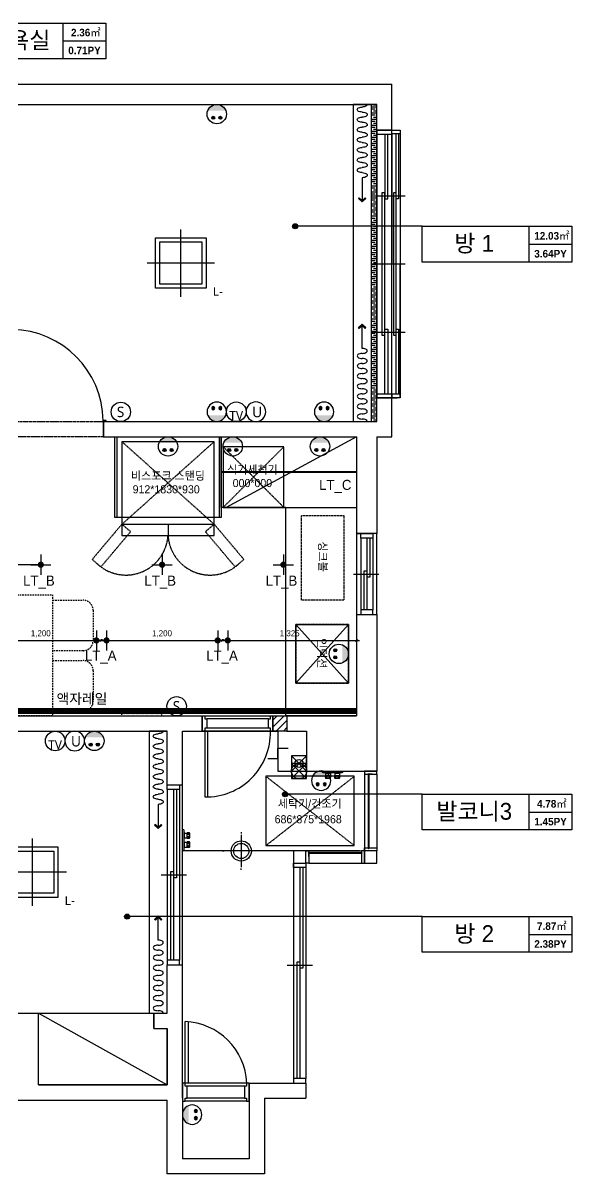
# Model space of a CAD drawing. Header units: millimetres. Extents: x -551172 to 232469, y -3435 to 261611.
# Drawn here: x 227038 to 232469, y 81236 to 92633 of the extents above; entities that cross this region are included whole.
import ezdxf
from ezdxf.enums import TextEntityAlignment as Align

# ---------------------------------------------------------------- set-up
doc = ezdxf.new("R2010")
doc.units = ezdxf.units.MM
doc.header["$LTSCALE"] = 10
doc.header["$PDMODE"] = 3
for name, pattern in [('DASHED', [0.75, 0.5, -0.25]), ('DASHEDX2', [1.5, 1, -0.5]), ('DH-HID2', [1.2, 0.8, -0.4]), ('HID', [2.5, 1.5, -1])]:
    doc.linetypes.add(name, pattern=pattern)
doc.layers.get('DEFPOINTS').update_dxf_attribs({"color": 248})
for name, color, linetype in [('0-ELC TEXT', 7, 'Continuous'), ('01. F-소품', 3, 'Continuous'), ('02-WAL', 2, 'Continuous'), ('03-TEXT', 3, 'Continuous'), ('03-WAL NEW', 3, 'Continuous'), ('04-WIN', 4, 'Continuous'), ('06-FUR', 6, 'Continuous'), ('06-LIGHT', 4, 'Continuous'), ('07-DIM WAL', 5, 'Continuous'), ('2-con', 2, 'Continuous'), ('3.기호.계단선', 30, 'Continuous'), ('4-win', 4, 'Continuous'), ('_LIBR', 4, 'Continuous'), ('CO-DOOR', 8, 'Continuous'), ('fin', 5, 'Continuous'), ('FUR', 8, 'DASHED'), ('HAT', 5, 'Continuous'), ('RC-LIGHT', 7, 'Continuous'), ('U-LANP', 6, 'Continuous'), ('설비', 140, 'Continuous')]:
    doc.layers.add(name, color=color, linetype=linetype)
doc.styles.add('DH-TEXT', font='')
doc.styles.add('HY 울릉도 L', font='')
doc.styles.get("Standard").update_dxf_attribs({"font": 'romans.shx'})
doc.styles.add('넥슨고딕', font='NEXONLv1GothicBold.ttf')
doc.styles.add('코레일둥고', font='Korail_Round_Gothic_Medium.ttf')
doc.styles.get('DH-TEXT').set_extended_font_data('HY울릉도L')
doc.styles.get('HY 울릉도 L').set_extended_font_data('HY울릉도L')
doc.linetypes.add('ZIGZAG', pattern='A,0.0001,-0.2,[131,ltypeshp.shx,S=0.2,R=0,X=-0.2,Y=0],-0.4,[131,ltypeshp.shx,S=0.2,R=180,X=0.2,Y=0],-0.2', length=0.8001)
doc.dimstyles.new('30', dxfattribs={"dimscale": 30, "dimtxt": 2, "dimasz": 1, "dimexe": 1, "dimexo": 1, "dimgap": 1, "dimtad": 1, "dimdec": 0, "dimrnd": 0.05, "dimdsep": 46, "dimlunit": 6, "dimtxsty": 'HY 울릉도 L', "dimblk": 'ARCHTICK', "dimcen": 2.5, "dimdle": 1, "dimclrd": 133, "dimclre": 133, "dimclrt": 30, "dimadec": 0, "dimazin": 0, "dimtfac": 1, "dimtdec": 0, "dimtix": 1, "dimtmove": 2, "dimatfit": 3, "dimldrblk": 'ARCHTICK', "dimfxl": 1, "dimlwd": -1, "dimlwe": -1, "dimarcsym": 0})

# ---------------------------------------------------------------- blocks, each defined once
blk = doc.blocks.new('ffwfr')
at = {"color": 8}
for p, q in [((107243, 60433), (107393, 60583)), ((107243, 60583), (107393, 60433))]:
    blk.add_line(p, q, dxfattribs=at)
blk.add_lwpolyline([(107243, 60433), (107393, 60433), (107393, 60583), (107243, 60583)], close=True, dxfattribs=at)
blk.add_circle((107318, 60507), 75, dxfattribs=at)
at = {"layer": '02-WAL', "color": 8}
for p, q in [((108088, 64203), (108288, 64203)), ((107965, 60507), (108088, 60507)), ((107965, 60507), (108088, 60507))]:
    blk.add_line(p, q, dxfattribs=at)
at = {"layer": '03-WAL NEW', "color": 8, "linetype": 'Continuous'}
for p, q in [((107060, 61011), (107101, 61053)), ((107060, 60941), (107172, 61053)), ((107093, 60903), (107198, 61008)), ((107163, 60903), (107198, 60937))]:
    blk.add_line(p, q, dxfattribs=at)
at = {"layer": '03-WAL NEW', "color": 8}
for p, q in [((107060, 61053), (107198, 61053)), ((107060, 60903), (107060, 61053)), ((107198, 61053), (107198, 60903)), ((106165, 59716), (106165, 60903)), ((106165, 60903), (107110, 60903)), ((107198, 60903), (107060, 60903)), ((107110, 60903), (107110, 60507)), ((107010, 60633), (107110, 60633)), ((107110, 60633), (107110, 60733)), ((107110, 60733), (107210, 60733)), ((107393, 60658), (107243, 60507)), ((107243, 60658), (107393, 60507)), ((107393, 60658), (107243, 60658)), ((107243, 60658), (107243, 60507)), ((107393, 60507), (107393, 60658)), ((107110, 60507), (107965, 60507)), ((107243, 60507), (107393, 60507)), ((107965, 60507), (107965, 59716)), ((107915, 59716), (106165, 59716))]:
    blk.add_line(p, q, dxfattribs=at)
blk.add_circle((107318, 60583), 40, dxfattribs=at)
at = {"layer": '04-WIN', "color": 8}
for p, q in [((108088, 66813), (108088, 65528)), ((108238, 66813), (108238, 65528)), ((108318, 66818), (108318, 65528)), ((108038, 66203), (108368, 66203)), ((108038, 65528), (108368, 65528)), ((108088, 64243), (108088, 65528)), ((108238, 64243), (108238, 65528)), ((108318, 64238), (108318, 65528)), ((108038, 64853), (108368, 64853)), ((107928, 62813), (107928, 62103)), ((107988, 62813), (107988, 62103)), ((108048, 62813), (108048, 62103)), ((107858, 62458), (108108, 62458)), ((107965, 60507), (108088, 60507)), ((107965, 60507), (107965, 59716)), ((107965, 60507), (108088, 60507)), ((107965, 60507), (107965, 60478)), ((108088, 60507), (107965, 60507)), ((107965, 60478), (108002, 60478)), ((107965, 60478), (107965, 59746)), ((108001, 60478), (108003, 60475)), ((108002, 60478), (108004, 60483)), ((108003, 60475), (108004, 60474)), ((108004, 60483), (108010, 60483)), ((108004, 60474), (108005, 60474)), ((108005, 60481), (108009, 60481)), ((108005, 59742), (108005, 60481)), ((108009, 60481), (108009, 59742)), ((108011, 60474), (108009, 60474)), ((108010, 60483), (108012, 60478)), ((108012, 60475), (108011, 60474)), ((108012, 60478), (108088, 60478)), ((108013, 60478), (108012, 60475)), ((108043, 60478), (108012, 60478)), ((108088, 60478), (108088, 60507)), ((108088, 60478), (108088, 59746)), ((106015, 60325), (106015, 58635)), ((106075, 60325), (106075, 58635)), ((106135, 60325), (106135, 58635)), ((106165, 58590), (106165, 60370)), ((107965, 59746), (108002, 59746)), ((107965, 59716), (107965, 59746)), ((107965, 59746), (108002, 59746)), ((108001, 59746), (108003, 59748)), ((108002, 59746), (108004, 59740)), ((108003, 59748), (108004, 59749)), ((108004, 59749), (108005, 59749)), ((108004, 59740), (108010, 59740)), ((108005, 59742), (108009, 59742)), ((108009, 59742), (108005, 59742)), ((108011, 59749), (108009, 59749)), ((108010, 59740), (108012, 59746)), ((108012, 59748), (108011, 59749)), ((108013, 59746), (108012, 59748)), ((108012, 59746), (108088, 59746)), ((108088, 59746), (108088, 59716)), ((107265, 59716), (107265, 57418)), ((107385, 59716), (107415, 59716)), ((107385, 59596), (107385, 59716)), ((107415, 59701), (107409, 59699)), ((107409, 59699), (107409, 59693)), ((107409, 59693), (107415, 59691)), ((107412, 59698), (107412, 59694)), ((107938, 59698), (107412, 59698)), ((107412, 59694), (107938, 59694)), ((107415, 59716), (107415, 59701)), ((107415, 59716), (107935, 59716)), ((107415, 59702), (107418, 59701)), ((107415, 59690), (107418, 59692)), ((107415, 59691), (107415, 59596)), ((107415, 59660), (107415, 59691)), ((107418, 59701), (107418, 59700)), ((107418, 59700), (107419, 59698)), ((107418, 59693), (107419, 59694)), ((107418, 59692), (107418, 59693)), ((107932, 59700), (107931, 59698)), ((107932, 59693), (107931, 59694)), ((107935, 59702), (107932, 59701)), ((107932, 59701), (107932, 59700)), ((107932, 59692), (107932, 59693)), ((107935, 59690), (107932, 59692)), ((107935, 59716), (107935, 59701)), ((107965, 59716), (107935, 59716)), ((107935, 59716), (107935, 59701)), ((107935, 59701), (107941, 59699)), ((107941, 59693), (107935, 59691)), ((107935, 59691), (107935, 59596)), ((107938, 59698), (107938, 59694)), ((107938, 59694), (107938, 59698)), ((107941, 59699), (107941, 59693)), ((108088, 59716), (107965, 59716)), ((107965, 59596), (107965, 59716)), ((107265, 59551), (107265, 57463)), ((107325, 59551), (107325, 57463)), ((107415, 59596), (107385, 59596)), ((107385, 59551), (107385, 57463)), ((107415, 59596), (107935, 59596)), ((107935, 59596), (107965, 59596)), ((105955, 59480), (106205, 59480)), ((107200, 58584), (107450, 58584))]:
    blk.add_line(p, q, dxfattribs=at)
for points in [[(108148, 66853), (108088, 66853), (108088, 66813), (108238, 66813), (108238, 66853)], [(108168, 66813), (108168, 66173), (108198, 66173), (108198, 66813)], [(108318, 66853), (108318, 66818), (108238, 66818)], [(108303, 66818), (108303, 66173), (108278, 66173), (108278, 66818)], [(108168, 64243), (108168, 64883), (108198, 64883), (108198, 64243)], [(108278, 64238), (108278, 64883), (108303, 64883), (108303, 64238)], [(108148, 64203), (108088, 64203), (108088, 64243), (108238, 64243), (108238, 64203)], [(108318, 64203), (108318, 64238), (108238, 64238)], [(108018, 62813), (108018, 62428), (107988, 62428)], [(107988, 62488), (107958, 62488), (107958, 62103)], [(106105, 60325), (106105, 59450), (106075, 59450)], [(106075, 59510), (106045, 59510), (106045, 58635)], [(107355, 59551), (107355, 58554), (107325, 58554)], [(107325, 58614), (107295, 58614), (107295, 57463)]]:
    blk.add_lwpolyline(points, dxfattribs=at)
for points in [[(108318, 66853), (108318, 64203), (108088, 64203), (108088, 66853)], [(108168, 66233), (108138, 66233), (108138, 65528), (108138, 64823), (108168, 64823), (108168, 65528)], [(108253, 65528), (108253, 64823), (108278, 64823), (108278, 65528), (108278, 66233), (108253, 66233)], [(107928, 62858), (108048, 62858), (108048, 62813), (107928, 62813)], [(108048, 62103), (107928, 62103), (107928, 62058), (108048, 62058)], [(106015, 60370), (106135, 60370), (106135, 60325), (106015, 60325)], [(107265, 59716), (107265, 59596), (107385, 59596), (107385, 59716)], [(107965, 59716), (107965, 59596), (108088, 59596), (108088, 59716)], [(107265, 59596), (107385, 59596), (107385, 59551), (107265, 59551)], [(106135, 58635), (106015, 58635), (106015, 58590), (106135, 58590)], [(107385, 57463), (107265, 57463), (107265, 57418), (107385, 57418)]]:
    blk.add_lwpolyline(points, close=True, dxfattribs=at)
at = {"layer": '06-FUR', "color": 8}
for p, q in [((105496, 63018), (105496, 63818)), ((105496, 63818), (106548, 63818)), ((105516, 63818), (105516, 63018)), ((106528, 63818), (106528, 63018)), ((106548, 63118), (106548, 63818)), ((106548, 63818), (107888, 63818)), ((106548, 63818), (106548, 63018)), ((107888, 63818), (106598, 63118)), ((107888, 63818), (107888, 61053)), ((107188, 63118), (106548, 63118)), ((106598, 63118), (107888, 63118)), ((107188, 61053), (107188, 63118)), ((106548, 63018), (105496, 63018)), ((107888, 61053), (107188, 61053)), ((104739, 58109), (105882, 58109)), ((104739, 57399), (104739, 58109)), ((104739, 58109), (106015, 57399)), ((105882, 58109), (105882, 57959)), ((105882, 57959), (106015, 57959)), ((106015, 57959), (106015, 57399)), ((106015, 57399), (104739, 57399))]:
    blk.add_line(p, q, dxfattribs=at)
at = {"layer": '06-FUR', "color": 8, "linetype": 'DASHEDX2'}
for p, q in [((107343, 62198), (107343, 63038)), ((107343, 63038), (107763, 63038)), ((107763, 63038), (107763, 62198)), ((107763, 62198), (107343, 62198)), ((107288, 61958), (107288, 61378)), ((107808, 61958), (107288, 61958)), ((107808, 61378), (107808, 61958)), ((107288, 61378), (107808, 61378))]:
    blk.add_line(p, q, dxfattribs=at)
at = {"layer": '2-con', "color": 8}
for p, q in [((96908, 67308), (108238, 67308)), ((108238, 66853), (108238, 67308)), ((104388, 67108), (108088, 67108)), ((108088, 66853), (108088, 67108)), ((108088, 66853), (108238, 66853)), ((108088, 63968), (108088, 64203)), ((108088, 64203), (108238, 64203)), ((108238, 63818), (108238, 64203)), ((105388, 63818), (105388, 63968)), ((105388, 63968), (108088, 63968)), ((105388, 63818), (107888, 63818)), ((107888, 63818), (107888, 62858)), ((108088, 63818), (108088, 62858)), ((108088, 63818), (108238, 63818)), ((107888, 62858), (108048, 62858)), ((107888, 62058), (108048, 62058)), ((107888, 62058), (107888, 61053)), ((108088, 62058), (108088, 60507)), ((103380, 61053), (106360, 61053)), ((106360, 61053), (106360, 60903)), ((107198, 61053), (107888, 61053)), ((107198, 61053), (107198, 60903)), ((103530, 60903), (106015, 60903)), ((106015, 60370), (106015, 60903)), ((106165, 60903), (106360, 60903)), ((106165, 60903), (106360, 60903)), ((106165, 60370), (106165, 60903)), ((107198, 60903), (107393, 60903)), ((107393, 60903), (107393, 60507)), ((107393, 60507), (108088, 60507)), ((106015, 60370), (106165, 60370)), ((106015, 58590), (106165, 58590)), ((106015, 58109), (106015, 58590)), ((106165, 57268), (106165, 58590)), ((103530, 58109), (104739, 58109)), ((104739, 57399), (104739, 58109)), ((105882, 58109), (106015, 58109)), ((105882, 57959), (105882, 58109)), ((105882, 57959), (106015, 57959)), ((106015, 57399), (106015, 57959)), ((104739, 57399), (106015, 57399)), ((106825, 57418), (107385, 57418)), ((106825, 57418), (106825, 56668)), ((107385, 57418), (107385, 57268)), ((104539, 57249), (106015, 57249)), ((106015, 56518), (106015, 57249)), ((106165, 57268), (106165, 56668)), ((106975, 57268), (107385, 57268)), ((106975, 57268), (106975, 56518)), ((106825, 56668), (106165, 56668)), ((106975, 56518), (106015, 56518))]:
    blk.add_line(p, q, dxfattribs=at)
at = {"layer": '3.기호.계단선', "color": 8, "linetype": 'HID'}
for p, q in [((105561, 61103), (105561, 61053)), ((105961, 61103), (105561, 61103)), ((105961, 61053), (105961, 61103)), ((105561, 61053), (105961, 61053))]:
    blk.add_line(p, q, dxfattribs=at)
at = {"layer": '3.기호.계단선', "color": 8, "linetype": 'Continuous'}
for p, q in [((105570, 61100), (105570, 61100)), ((105570, 61088), (105570, 61088)), ((105582, 61094), (105582, 61094)), ((105595, 61100), (105595, 61100)), ((105595, 61088), (105595, 61088)), ((105607, 61094), (105607, 61094)), ((105620, 61100), (105620, 61100)), ((105620, 61088), (105620, 61088)), ((105632, 61094), (105632, 61094)), ((105645, 61100), (105645, 61100)), ((105645, 61088), (105645, 61088)), ((105657, 61094), (105657, 61094)), ((105670, 61100), (105670, 61100)), ((105670, 61088), (105670, 61088)), ((105682, 61094), (105682, 61094)), ((105695, 61100), (105695, 61100)), ((105695, 61088), (105695, 61088)), ((105707, 61094), (105707, 61094)), ((105720, 61100), (105720, 61100)), ((105720, 61088), (105720, 61088)), ((105732, 61094), (105732, 61094)), ((105745, 61100), (105745, 61100)), ((105745, 61088), (105745, 61088)), ((105757, 61094), (105757, 61094)), ((105770, 61100), (105770, 61100)), ((105770, 61088), (105770, 61088)), ((105782, 61094), (105782, 61094)), ((105795, 61100), (105795, 61100)), ((105795, 61088), (105795, 61088)), ((105807, 61094), (105807, 61094)), ((105820, 61100), (105820, 61100)), ((105820, 61088), (105820, 61088)), ((105832, 61094), (105832, 61094)), ((105845, 61100), (105845, 61100)), ((105845, 61088), (105845, 61088)), ((105857, 61094), (105857, 61094)), ((105870, 61100), (105870, 61100)), ((105870, 61088), (105870, 61088)), ((105882, 61094), (105882, 61094)), ((105895, 61100), (105895, 61100)), ((105895, 61088), (105895, 61088)), ((105907, 61094), (105907, 61094)), ((105920, 61100), (105920, 61100)), ((105920, 61088), (105920, 61088)), ((105932, 61094), (105932, 61094)), ((105945, 61100), (105945, 61100)), ((105945, 61088), (105945, 61088)), ((105957, 61094), (105957, 61094)), ((105570, 61075), (105570, 61075)), ((105570, 61063), (105570, 61063)), ((105582, 61082), (105582, 61082)), ((105582, 61069), (105582, 61069)), ((105582, 61057), (105582, 61057)), ((105595, 61075), (105595, 61075)), ((105595, 61063), (105595, 61063)), ((105607, 61082), (105607, 61082)), ((105607, 61069), (105607, 61069)), ((105607, 61057), (105607, 61057)), ((105620, 61075), (105620, 61075)), ((105620, 61063), (105620, 61063)), ((105632, 61082), (105632, 61082)), ((105632, 61069), (105632, 61069)), ((105632, 61057), (105632, 61057)), ((105645, 61075), (105645, 61075)), ((105645, 61063), (105645, 61063)), ((105657, 61082), (105657, 61082)), ((105657, 61069), (105657, 61069)), ((105657, 61057), (105657, 61057)), ((105670, 61075), (105670, 61075)), ((105670, 61063), (105670, 61063)), ((105682, 61082), (105682, 61082)), ((105682, 61069), (105682, 61069)), ((105682, 61057), (105682, 61057)), ((105695, 61075), (105695, 61075)), ((105695, 61063), (105695, 61063)), ((105707, 61082), (105707, 61082)), ((105707, 61069), (105707, 61069)), ((105707, 61057), (105707, 61057)), ((105720, 61075), (105720, 61075)), ((105720, 61063), (105720, 61063)), ((105732, 61082), (105732, 61082)), ((105732, 61069), (105732, 61069)), ((105732, 61057), (105732, 61057)), ((105745, 61075), (105745, 61075)), ((105745, 61063), (105745, 61063)), ((105757, 61082), (105757, 61082)), ((105757, 61069), (105757, 61069)), ((105757, 61057), (105757, 61057)), ((105770, 61075), (105770, 61075)), ((105770, 61063), (105770, 61063)), ((105782, 61082), (105782, 61082)), ((105782, 61069), (105782, 61069)), ((105782, 61057), (105782, 61057)), ((105795, 61075), (105795, 61075)), ((105795, 61063), (105795, 61063)), ((105807, 61082), (105807, 61082)), ((105807, 61069), (105807, 61069)), ((105807, 61057), (105807, 61057)), ((105820, 61075), (105820, 61075)), ((105820, 61063), (105820, 61063)), ((105832, 61082), (105832, 61082)), ((105832, 61069), (105832, 61069)), ((105832, 61057), (105832, 61057)), ((105845, 61075), (105845, 61075)), ((105845, 61063), (105845, 61063)), ((105857, 61082), (105857, 61082)), ((105857, 61069), (105857, 61069)), ((105857, 61057), (105857, 61057)), ((105870, 61075), (105870, 61075)), ((105870, 61063), (105870, 61063)), ((105882, 61082), (105882, 61082)), ((105882, 61069), (105882, 61069)), ((105882, 61057), (105882, 61057)), ((105895, 61075), (105895, 61075)), ((105895, 61063), (105895, 61063)), ((105907, 61082), (105907, 61082)), ((105907, 61069), (105907, 61069)), ((105907, 61057), (105907, 61057)), ((105920, 61075), (105920, 61075)), ((105920, 61063), (105920, 61063)), ((105932, 61082), (105932, 61082)), ((105932, 61069), (105932, 61069)), ((105932, 61057), (105932, 61057)), ((105945, 61075), (105945, 61075)), ((105945, 61063), (105945, 61063)), ((105957, 61082), (105957, 61082)), ((105957, 61069), (105957, 61069)), ((105957, 61057), (105957, 61057))]:
    blk.add_line(p, q, dxfattribs=at)
at = {"layer": '4-win', "color": 8}
for points in [[(108238, 66853), (108088, 66853), (108088, 64203), (108238, 64203)], [(107888, 62058), (108088, 62058), (108088, 62858), (107888, 62858)]]:
    blk.add_lwpolyline(points, close=True, dxfattribs=at)
at = {"layer": '_LIBR', "color": 8, "linetype": 'Continuous'}
for p, q in [((106360, 60903), (106360, 61053)), ((106360, 61053), (106385, 61053)), ((106385, 61053), (107035, 61053)), ((106385, 61053), (106385, 61023)), ((106385, 61023), (106405, 61023)), ((107015, 61023), (106405, 61023)), ((106405, 61023), (106405, 60933)), ((107015, 61023), (107035, 61023)), ((107015, 60933), (107015, 61023)), ((107035, 61023), (107035, 61053)), ((107035, 61053), (107060, 61053)), ((107060, 61053), (107060, 60903)), ((106385, 60903), (106360, 60903)), ((106385, 60933), (106385, 60903)), ((106405, 60933), (106385, 60933)), ((106415, 60903), (106385, 60903)), ((106385, 60903), (106385, 60251)), ((107015, 60933), (106405, 60933)), ((107035, 60903), (106415, 60903)), ((106415, 60251), (106415, 60903)), ((107035, 60933), (107015, 60933)), ((107035, 60903), (107035, 60933)), ((107060, 60903), (107035, 60903)), ((106780, 57387), (106210, 57387)), ((106800, 57418), (106220, 57418)), ((106800, 57238), (106190, 57238)), ((106780, 57267), (106210, 57267))]:
    blk.add_line(p, q, dxfattribs=at)
for points in [[(105379, 63968), (105409, 63968), (105409, 63977), (105379, 63977), (105379, 63968)], [(106220, 58027), (106220, 57418), (106190, 57418), (106190, 58028)], [(106800, 57238), (106825, 57238), (106825, 57418), (106800, 57418), (106800, 57387), (106780, 57387), (106780, 57267), (106800, 57267), (106800, 57238)]]:
    blk.add_lwpolyline(points, dxfattribs=at)
for points in [[(105388, 63968), (105379, 63968), (105379, 63818), (105388, 63818)], [(106210, 57267), (106210, 57387), (106190, 57387), (106190, 57418), (106165, 57418), (106165, 57238), (106190, 57238), (106190, 57267)]]:
    blk.add_lwpolyline(points, close=True, dxfattribs=at)
for centre, radius, start, end in [((104467, 63967), 912, 0.5758, 89.0422), ((106400, 60886), 635, 268.6469, 1.4764), ((106167, 57393), 634, 2.2016, 87.8831)]:
    blk.add_arc(centre, radius, start, end, dxfattribs=at)
at = {"layer": 'CO-DOOR', "color": 8, "linetype": 'DH-HID2'}
blk.add_lwpolyline([(105379, 63818), (104467, 63818), (104467, 63968), (105379, 63968)], close=True, dxfattribs=at)
at = {"layer": 'fin', "color": 8}
for p, q in [((107545, 60507), (107545, 60502)), ((107555, 60492), (107745, 60492)), ((107581, 60484), (107581, 60462)), ((107581, 60462), (107629, 60462)), ((107581, 60456), (107596, 60456)), ((107581, 60450), (107596, 60450)), ((107581, 60444), (107596, 60444)), ((107581, 60438), (107629, 60438)), ((107581, 60438), (107581, 60438)), ((107583, 60486), (107627, 60486)), ((107583, 60436), (107627, 60436)), ((107588, 60492), (107588, 60486)), ((107614, 60456), (107629, 60456)), ((107614, 60450), (107629, 60450)), ((107614, 60444), (107629, 60444)), ((107622, 60492), (107622, 60486)), ((107629, 60484), (107629, 60462)), ((107629, 60438), (107629, 60438)), ((107671, 60484), (107671, 60462)), ((107671, 60462), (107719, 60462)), ((107671, 60456), (107686, 60456)), ((107671, 60450), (107686, 60450)), ((107671, 60444), (107686, 60444)), ((107671, 60438), (107671, 60438)), ((107671, 60438), (107719, 60438)), ((107673, 60486), (107717, 60486)), ((107673, 60436), (107717, 60436)), ((107678, 60492), (107678, 60486)), ((107704, 60456), (107719, 60456)), ((107704, 60450), (107719, 60450)), ((107704, 60444), (107719, 60444)), ((107712, 60492), (107712, 60486)), ((107719, 60484), (107719, 60462)), ((107719, 60438), (107719, 60438)), ((107755, 60507), (107755, 60502)), ((106165, 59929), (106170, 59929)), ((106180, 59729), (106180, 59919)), ((106180, 59886), (106186, 59886)), ((106180, 59852), (106186, 59852)), ((106186, 59847), (106186, 59891)), ((106188, 59893), (106210, 59893)), ((106188, 59845), (106210, 59845)), ((106210, 59845), (106210, 59893)), ((106216, 59878), (106216, 59893)), ((106216, 59845), (106216, 59860)), ((106222, 59878), (106222, 59893)), ((106222, 59845), (106222, 59860)), ((106228, 59878), (106228, 59893)), ((106228, 59845), (106228, 59860)), ((106234, 59893), (106235, 59893)), ((106234, 59845), (106234, 59893)), ((106234, 59845), (106235, 59845)), ((106237, 59847), (106237, 59891)), ((106165, 59719), (106170, 59719)), ((106180, 59796), (106186, 59796)), ((106180, 59762), (106186, 59762)), ((106186, 59757), (106186, 59801)), ((106188, 59803), (106210, 59803)), ((106188, 59755), (106210, 59755)), ((106210, 59755), (106210, 59803)), ((106216, 59788), (106216, 59803)), ((106216, 59755), (106216, 59770)), ((106222, 59788), (106222, 59803)), ((106222, 59755), (106222, 59770)), ((106228, 59788), (106228, 59803)), ((106228, 59755), (106228, 59770)), ((106234, 59755), (106234, 59803)), ((106234, 59803), (106235, 59803)), ((106234, 59755), (106235, 59755)), ((106237, 59757), (106237, 59801))]:
    blk.add_line(p, q, dxfattribs=at)
for centre, radius, start, end in [((107555, 60502), 10, 180, 270), ((107581, 60459), 3, 90, 270), ((107581, 60453), 3, 90, 270), ((107581, 60447), 3, 90, 270), ((107581, 60441), 3, 90, 270), ((107583, 60484), 2, 90, 180), ((107583, 60438), 2, 180, 270), ((107596, 60459), 3, 90, 270), ((107596, 60453), 3, 90, 270), ((107596, 60447), 3, 90, 270), ((107596, 60441), 3, 90, 270), ((107614, 60459), 3, 270, 90), ((107614, 60453), 3, 270, 90), ((107614, 60447), 3, 270, 90), ((107614, 60441), 3, 270, 90), ((107627, 60484), 2, 0, 90), ((107627, 60438), 2, 270, 0), ((107629, 60459), 3, 270, 90), ((107629, 60453), 3, 270, 90), ((107629, 60447), 3, 270, 90), ((107629, 60441), 3, 270, 90), ((107671, 60459), 3, 90, 270), ((107671, 60453), 3, 90, 270), ((107671, 60447), 3, 90, 270), ((107671, 60441), 3, 90, 270), ((107673, 60484), 2, 90, 180), ((107673, 60438), 2, 180, 270), ((107686, 60459), 3, 90, 270), ((107686, 60453), 3, 90, 270), ((107686, 60447), 3, 90, 270), ((107686, 60441), 3, 90, 270), ((107704, 60459), 3, 270, 90), ((107704, 60453), 3, 270, 90), ((107704, 60447), 3, 270, 90), ((107704, 60441), 3, 270, 90), ((107717, 60484), 2, 0, 90), ((107717, 60438), 2, 270, 0), ((107719, 60459), 3, 270, 90), ((107719, 60453), 3, 270, 90), ((107719, 60447), 3, 270, 90), ((107719, 60441), 3, 270, 90), ((107745, 60502), 10, 270, 0), ((106170, 59919), 10, 0, 90), ((106188, 59891), 2, 90, 180), ((106188, 59847), 2, 180, 270), ((106213, 59893), 3, 0, 180), ((106213, 59878), 3, 0, 180), ((106213, 59860), 3, 180, 0), ((106213, 59845), 3, 180, 0), ((106219, 59893), 3, 0, 180), ((106219, 59878), 3, 0, 180), ((106219, 59860), 3, 180, 0), ((106219, 59845), 3, 180, 0), ((106225, 59893), 3, 0, 180), ((106225, 59878), 3, 0, 180), ((106225, 59860), 3, 180, 0), ((106225, 59845), 3, 180, 0), ((106231, 59893), 3, 0, 180), ((106231, 59878), 3, 0, 180), ((106231, 59860), 3, 180, 0), ((106231, 59845), 3, 180, 0), ((106235, 59891), 2, 0, 90), ((106235, 59847), 2, 270, 0), ((106170, 59729), 10, 270, 0), ((106188, 59801), 2, 90, 180), ((106188, 59757), 2, 180, 270), ((106213, 59803), 3, 0, 180), ((106213, 59788), 3, 0, 180), ((106213, 59770), 3, 180, 0), ((106213, 59755), 3, 180, 0), ((106219, 59803), 3, 0, 180), ((106219, 59788), 3, 0, 180), ((106219, 59770), 3, 180, 0), ((106219, 59755), 3, 180, 0), ((106225, 59803), 3, 0, 180), ((106225, 59788), 3, 0, 180), ((106225, 59770), 3, 180, 0), ((106225, 59755), 3, 180, 0), ((106231, 59803), 3, 0, 180), ((106231, 59788), 3, 0, 180), ((106231, 59770), 3, 180, 0), ((106231, 59755), 3, 180, 0), ((106235, 59801), 2, 0, 90), ((106235, 59757), 2, 270, 0)]:
    blk.add_arc(centre, radius, start, end, dxfattribs=at)
at = {"layer": 'FUR', "color": 8}
for p, q in [((105566, 62951), (106478, 63768)), ((105566, 63768), (106478, 62951)), ((106478, 63768), (105566, 63768)), ((105566, 63768), (105566, 62838)), ((106478, 62838), (106478, 63768)), ((106568, 63118), (107168, 63718)), ((106568, 63718), (107168, 63118)), ((107168, 63718), (106568, 63718)), ((106568, 63718), (106568, 63118)), ((107168, 63118), (107168, 63718)), ((106568, 63118), (107168, 63118)), ((107238, 63118), (107888, 63118)), ((105565, 62951), (105271, 62602)), ((105652, 62878), (105565, 62951)), ((105566, 62951), (106478, 62951)), ((106022, 62951), (106022, 62838)), ((106392, 62878), (106479, 62951)), ((106479, 62951), (106773, 62602)), ((105358, 62529), (105652, 62878)), ((105566, 62838), (106478, 62838)), ((106686, 62529), (106392, 62878)), ((105271, 62602), (105358, 62529)), ((106773, 62602), (106686, 62529)), ((107865, 59769), (106990, 60455)), ((106990, 59769), (107865, 60455)), ((107865, 60455), (106990, 60455)), ((106990, 60455), (106990, 59769)), ((107865, 59769), (107865, 60455)), ((106990, 59769), (107865, 59769))]:
    blk.add_line(p, q, dxfattribs=at)
at = {"layer": 'FUR', "color": 8, "linetype": 'HID'}
blk.add_lwpolyline([(104080, 62253), (104880, 62253), (104880, 61053), (104080, 61053)], close=True, dxfattribs=at)
for points in [[(104881, 62199), (105181, 62199, -0.414214), (105281, 62099), (105281, 61799, -0.414214), (105181, 61699), (104881, 61699)], [(104881, 61601), (105181, 61601, -0.414214), (105281, 61501), (105281, 61201, -0.414214), (105181, 61101), (104881, 61101)]]:
    blk.add_lwpolyline(points, format="xyb", dxfattribs=at)
at = {"layer": 'FUR', "color": 8}
for centre, start, end in [((105605, 62866), 225.9823, 356.0243), ((106439, 62866), 183.9757, 314.0177)]:
    blk.add_arc(centre, 418, start, end, dxfattribs=at)
at = {"layer": '06-FUR', "color": 8, "linetype": 'DASHEDX2', "style": '코레일둥고'}
for s, p in [('비스포크 스탠딩', (105655, 63391)), ('식기세척기', (106606, 63452)), ('000*000', (106662, 63319)), ('912*1830*930', (105672, 63257)), ('세탁기/건조기', (107108, 60144)), ('686*875*1968', (107077, 59990))]:
    blk.add_text(s, height=80, dxfattribs=at).set_placement(p)
for s, p in [('싱크볼', (107513, 62781)), ('인덕션', (107505, 61824))]:
    blk.add_text(s, height=80, rotation=270, dxfattribs=at).set_placement(p)
blk = doc.blocks.new('FFSFDF')
at = {"layer": '01. F-소품'}
blk.add_hatch(color=8, dxfattribs=at).paths.add_polyline_path([(1567673, 1746751), (1567680, 1746744), (1567715, 1746779), (1567680, 1746815), (1567673, 1746808), (1567701, 1746779)])
at = {"layer": '01. F-소품', "color": 8}
for p, q in [((1567475, 1746779), (1567701, 1746779)), ((1567673, 1746808), (1567680, 1746815)), ((1567673, 1746751), (1567680, 1746744))]:
    blk.add_line(p, q, dxfattribs=at)
for points in [[(1567673, 1746808), (1567701, 1746779), (1567673, 1746751)], [(1567680, 1746815), (1567715, 1746779), (1567680, 1746744)]]:
    blk.add_lwpolyline(points, dxfattribs=at)
for centre, start_param, end_param in [((1566750, 1746779), 6.283185, 7.853982), ((1566800, 1746779), 1.570796, 4.712389), ((1566850, 1746779), 4.712389, 7.853982), ((1566900, 1746779), 1.570796, 4.712389), ((1566950, 1746779), 4.712389, 7.853982), ((1567000, 1746779), 1.570796, 4.712389), ((1567050, 1746779), 4.712389, 7.853982), ((1567100, 1746779), 1.570796, 4.712389), ((1567150, 1746779), 4.712389, 7.853982), ((1567200, 1746779), 1.570796, 4.712389), ((1567250, 1746779), 4.712389, 7.853982), ((1567300, 1746779), 1.570796, 4.712389), ((1567350, 1746779), 4.712389, 7.853982), ((1567400, 1746779), 1.570796, 4.712389), ((1567450, 1746779), 4.712389, 7.853982)]:
    blk.add_ellipse(centre, major_axis=(0, -50), ratio=0.5, start_param=start_param, end_param=end_param, dxfattribs=at)
blk = doc.blocks.new('G-101')
at = {"layer": 'RC-LIGHT', "color": 7}
for p, q in [((-300, -300), (-300, 300)), ((-300, 300), (300, 300)), ((300, 300), (300, -300)), ((300, -300), (-300, -300))]:
    blk.add_line(p, q, dxfattribs=at)
at = {"layer": 'RC-LIGHT', "color": 251}
for p, q in [((0, -400), (0, 400)), ((400, 0), (-400, 0))]:
    blk.add_line(p, q, dxfattribs=at)
at = {"layer": 'RC-LIGHT', "color": 1}
blk.add_lwpolyline([(-250, 250), (250, 250), (250, -250), (-250, -250)], close=True, dxfattribs=at)
at = {"layer": 'RC-LIGHT', "style": 'DH-TEXT'}
blk.add_attdef('L-', text='', height=100, dxfattribs=at).set_placement((383, -288), align=Align.TOP_LEFT)
blk = doc.blocks.new('A$C08B77260')
at = {"layer": 'HAT', "color": 1}
for p, q in [((187, 373), (187, 360)), ((187, 347), (187, 27)), ((0, 187), (13, 187)), ((347, 187), (27, 187)), ((373, 187), (360, 187)), ((187, 0), (187, 13))]:
    blk.add_line(p, q, dxfattribs=at)
at = {"layer": 'U-LANP', "color": 4}
blk.add_circle((187, 187), 100, dxfattribs=at)
at = {"layer": 'U-LANP', "color": 8}
blk.add_circle((187, 187), 75, dxfattribs=at)
blk = doc.blocks.new('ghehrth')
at = {"layer": '06-LIGHT'}
h = blk.add_hatch(color=256, dxfattribs=at)
h.dxf.hatch_style = 1
edge = h.paths.add_edge_path()
edge.add_arc((74745, 23107), 31.2, 270, 630)
at = {"color": 1, "linetype": 'Continuous'}
for p, q in [((74745, 23007), (74745, 23207)), ((74645, 23107), (74845, 23107))]:
    blk.add_line(p, q, dxfattribs=at)
blk = doc.blocks.new('HEY')
at = {"layer": '06-LIGHT', "color": 1}
blk.add_lwpolyline([(66128, 14167), (66128, 14067), (66128, 14117), (66114, 14117)], dxfattribs=at)
at = {"layer": '06-LIGHT'}
for p in [(-8617, -8940), (-8617, -9040)]:
    blk.add_blockref('ghehrth', p, dxfattribs=at)
blk = doc.blocks.new('_ArchTick')
at = {"color": 0, "linetype": 'ByBlock', "const_width": 0.15}
blk.add_lwpolyline([(-0.5, -0.5), (0.5, 0.5)], dxfattribs=at)
blk = doc.blocks.new('*D299')
at = {"layer": '07-DIM WAL', "color": 133, "transparency": 16777216}
blk.add_line((226583, 86519), (227843, 86519), dxfattribs=at)
at = {"layer": 'DEFPOINTS', "color": 0, "transparency": 16777216}
for p in [(226613, 86519), (227813, 86519), (227813, 86519)]:
    blk.add_point(p, dxfattribs=at)
at = {"layer": '07-DIM WAL', "color": 133, "transparency": 16777216, "xscale": 30, "yscale": 30, "zscale": 30, "rotation": 180}
blk.add_blockref('_ArchTick', (226613, 86519), dxfattribs=at)
at = {"layer": '07-DIM WAL', "color": 133, "transparency": 16777216, "xscale": 30, "yscale": 30, "zscale": 30}
blk.add_blockref('_ArchTick', (227813, 86519), dxfattribs=at)
at = {"layer": '07-DIM WAL', "color": 30, "transparency": 16777216, "insert": (227213, 86585), "char_height": 60, "attachment_point": 5, "style": 'HY 울릉도 L'}
blk.add_mtext('1,200', dxfattribs=at)
blk = doc.blocks.new('*D300')
at = {"layer": '07-DIM WAL', "color": 133, "transparency": 16777216}
blk.add_line((227783, 86519), (229043, 86519), dxfattribs=at)
at = {"layer": 'DEFPOINTS', "color": 0, "transparency": 16777216}
for p in [(227813, 86519), (229013, 86519), (229013, 86519)]:
    blk.add_point(p, dxfattribs=at)
at = {"layer": '07-DIM WAL', "color": 133, "transparency": 16777216, "xscale": 30, "yscale": 30, "zscale": 30, "rotation": 180}
blk.add_blockref('_ArchTick', (227813, 86519), dxfattribs=at)
at = {"layer": '07-DIM WAL', "color": 133, "transparency": 16777216, "xscale": 30, "yscale": 30, "zscale": 30}
blk.add_blockref('_ArchTick', (229013, 86519), dxfattribs=at)
at = {"layer": '07-DIM WAL', "color": 30, "transparency": 16777216, "insert": (228413, 86585), "char_height": 60, "attachment_point": 5, "style": 'HY 울릉도 L'}
blk.add_mtext('1,200', dxfattribs=at)
blk = doc.blocks.new('*D273')
at = {"layer": '07-DIM WAL', "color": 133, "transparency": 16777216}
blk.add_line((228983, 86519), (230368, 86519), dxfattribs=at)
at = {"layer": 'DEFPOINTS', "color": 0, "transparency": 16777216}
for p in [(229013, 86519), (230338, 86519), (230338, 86519)]:
    blk.add_point(p, dxfattribs=at)
at = {"layer": '07-DIM WAL', "color": 133, "transparency": 16777216, "xscale": 30, "yscale": 30, "zscale": 30, "rotation": 180}
blk.add_blockref('_ArchTick', (229013, 86519), dxfattribs=at)
at = {"layer": '07-DIM WAL', "color": 133, "transparency": 16777216, "xscale": 30, "yscale": 30, "zscale": 30}
blk.add_blockref('_ArchTick', (230338, 86519), dxfattribs=at)
at = {"layer": '07-DIM WAL', "color": 30, "transparency": 16777216, "insert": (229676, 86585), "char_height": 60, "attachment_point": 5, "style": 'HY 울릉도 L'}
blk.add_mtext('1,325', dxfattribs=at)
blk = doc.blocks.new('*D305')
at = {"layer": '07-DIM WAL', "color": 133, "transparency": 16777216}
blk.add_line((227243, 87269), (225983, 87269), dxfattribs=at)
at = {"layer": 'DEFPOINTS', "color": 0, "transparency": 16777216}
for p in [(226013, 87269), (226013, 87269), (227213, 87269)]:
    blk.add_point(p, dxfattribs=at)
at = {"layer": '07-DIM WAL', "color": 133, "transparency": 16777216, "xscale": 30, "yscale": 30, "zscale": 30, "rotation": 180}
blk.add_blockref('_ArchTick', (226013, 87269), dxfattribs=at)
at = {"layer": '07-DIM WAL', "color": 133, "transparency": 16777216, "xscale": 30, "yscale": 30, "zscale": 30}
blk.add_blockref('_ArchTick', (227213, 87269), dxfattribs=at)
at = {"layer": '07-DIM WAL', "color": 30, "transparency": 16777216, "insert": (226613, 87335), "char_height": 60, "attachment_point": 5, "style": 'HY 울릉도 L'}
blk.add_mtext('1,200', dxfattribs=at)
blk = doc.blocks.new('egoo')
at = {"layer": '설비'}
h = blk.add_hatch(color=140, dxfattribs=at)
edge = h.paths.add_edge_path()
edge.add_arc((1015645, 443434), 22.3, 0, 360)
h = blk.add_hatch(color=140, dxfattribs=at)
edge = h.paths.add_edge_path()
edge.add_arc((1015748, 443434), 22.3, 0, 360)
h = blk.add_hatch(color=140, dxfattribs=at)
edge = h.paths.add_edge_path()
edge.add_line((1015826, 443329), (1015567, 443329))
edge.add_ellipse((1015696, 443381), major_axis=(99, 99), ratio=1, start_angle=156.9578, end_angle=293.0422)
at = {"layer": '설비', "color": 140}
for centre, radius in [((1015696, 443381), 140), ((1015645, 443434), 22.3), ((1015748, 443434), 22.3)]:
    blk.add_circle(centre, radius, dxfattribs=at)
blk = doc.blocks.new('utp')
at = {"layer": '설비', "color": 140}
blk.add_circle((372928, -86921), 140, dxfattribs=at)
at = {"layer": '설비', "color": 140, "insert": (372982, -87001), "char_height": 150, "attachment_point": 9}
blk.add_mtext_dynamic_manual_height_columns('{\\fMalgun Gothic|b0|i0|c129|p50;U}', width=275.64, gutter_width=1, heights=[0], dxfattribs=at)
blk = doc.blocks.new('TV')
at = {"layer": '설비', "color": 140}
blk.add_circle((146227, 46947), 140, dxfattribs=at)
at = {"layer": '설비', "color": 140, "insert": (146088, 46828), "char_height": 130, "attachment_point": 7}
blk.add_mtext_dynamic_manual_height_columns('\\pxsm1,qc;{\\fMalgun Gothic|b0|i0|c129|p50;TV}', width=275.64, gutter_width=1, heights=[0], dxfattribs=at)
blk = doc.blocks.new('swich')
at = {"layer": '설비', "color": 140}
blk.add_circle((372828.6, -86554.1), 84, dxfattribs=at)
at = {"layer": '설비', "color": 140, "insert": (372858.7, -86509.1), "char_height": 90, "attachment_point": 3}
blk.add_mtext_dynamic_manual_height_columns('{\\fMalgun Gothic|b0|i0|c129|p50;S}', width=143.497, gutter_width=1, heights=[0], dxfattribs=at)

msp = doc.modelspace()

# ---------------------------------------------------------------- hatches: boundary and pattern name
at = {"layer": '0-ELC TEXT'}
h = msp.add_hatch(color=256, dxfattribs=at)
h.dxf.hatch_style = 1
edge = h.paths.add_edge_path()
edge.add_arc((229729.4, 90619.7), 25, 0, 360)
h = msp.add_hatch(color=256, dxfattribs=at)
h.dxf.hatch_style = 1
edge = h.paths.add_edge_path()
edge.add_arc((229630.3, 84996.3), 25, 0, 360)
h = msp.add_hatch(color=256, dxfattribs=at)
h.dxf.hatch_style = 1
edge = h.paths.add_edge_path()
edge.add_arc((228068.2, 83785), 25, 0, 360)
at = {"layer": '3.기호.계단선'}
h = msp.add_hatch(dxfattribs=at)
h.set_pattern_fill('GOST_WOOD', color=256, scale=10, angle=90)
h.set_pattern_definition([(180, (143950.32, 24718.745), (7e-15, 60), [100, -20]), (180, (143970.32, 24738.745), (7e-15, 60), [60, -15, 30, -15]), (180, (144000.32, 24758.745), (7e-15, 60), [100, -20])])
h.paths.add_polyline_path([(230538.3, 91826.2), (230483.3, 91826.2), (230483.3, 88686.2), (230538.3, 88686.2)])
at = {"layer": '설비'}
h = msp.add_hatch(color=10, dxfattribs=at)
edge = h.paths.add_edge_path()
edge.add_line((228383.4, 88476.2), (228561.2, 88476.2))
edge.add_ellipse((228472.3, 88440.4), major_axis=(-67.8, -67.8), ratio=1, start_angle=156.95778, end_angle=293.04222)
h = msp.add_hatch(color=10, dxfattribs=at)
edge = h.paths.add_edge_path()
edge.add_arc((228437.3, 88404.6), 15.3, 0, 360)
h = msp.add_hatch(color=10, dxfattribs=at)
edge = h.paths.add_edge_path()
edge.add_arc((228507.3, 88404.6), 15.3, 0, 360)
h = msp.add_hatch(color=10, dxfattribs=at)
edge = h.paths.add_edge_path()
edge.add_arc((230126.7, 86421.3), 15.3, 0, 360)
h = msp.add_hatch(color=10, dxfattribs=at)
edge = h.paths.add_edge_path()
edge.add_line((230198.3, 86475.1), (230198.3, 86297.4))
edge.add_ellipse((230162.5, 86386.2), major_axis=(-67.8, 67.8), ratio=1, start_angle=156.95778, end_angle=293.04222)
h = msp.add_hatch(color=10, dxfattribs=at)
edge = h.paths.add_edge_path()
edge.add_arc((230126.7, 86351.2), 15.3, 0, 360)

# ---------------------------------------------------------------- linework, layer by layer
at = {"layer": '0-ELC TEXT'}
for p, q in [((227433.1, 92279), (227433.1, 92632.8)), ((227433.1, 92455.9), (227857.8, 92455.9)), ((230987, 90619.7), (229729.4, 90619.7)), ((232044.2, 90265.9), (232044.2, 90619.7)), ((232044.2, 90442.8), (232468.9, 90442.8)), ((230987, 84996.3), (229630.3, 84996.3)), ((232044.2, 84642.5), (232044.2, 84996.3)), ((232044.2, 84819.4), (232468.9, 84819.4)), ((230987, 83785), (228068.2, 83785)), ((232044.2, 83431.2), (232044.2, 83785)), ((232044.2, 83608.1), (232468.9, 83608.1))]:
    msp.add_line(p, q, dxfattribs=at)
for points in [[(226375.9, 92632.8), (227857.8, 92632.8), (227857.8, 92279), (226375.9, 92279)], [(230987, 90619.7), (232468.9, 90619.7), (232468.9, 90265.9), (230987, 90265.9)], [(230987, 84996.3), (232468.9, 84996.3), (232468.9, 84642.5), (230987, 84642.5)], [(230987, 83785), (232468.9, 83785), (232468.9, 83431.2), (230987, 83431.2)]]:
    msp.add_lwpolyline(points, close=True, dxfattribs=at)
for centre in [(229729.4, 90619.7), (229630.3, 84996.3), (228068.2, 83785)]:
    msp.add_circle(centre, 25, dxfattribs=at)
at = {"layer": '06-LIGHT'}
for p, q in [((229738.3, 86096.2), (230258.3, 86676.2)), ((229738.3, 86676.2), (230258.3, 86096.2))]:
    msp.add_line(p, q, dxfattribs=at)
for points in [[(230483.3, 91826.2), (230303.3, 91826.2), (230303.3, 88686.2), (230483.3, 88686.2)], [(228465.3, 85621.2), (228285.3, 85621.2), (228285.3, 82827.2), (228465.3, 82827.2)]]:
    msp.add_lwpolyline(points, dxfattribs=at)
at = {"layer": '06-LIGHT', "color": 10, "linetype": 'HID', "const_width": 20}
msp.add_lwpolyline([(228998.3, 88186.2), (230338.3, 88186.2)], dxfattribs=at)
at = {"layer": '06-LIGHT'}
msp.add_lwpolyline([(230258.3, 86096.2), (229738.3, 86096.2), (229738.3, 86676.2), (230258.3, 86676.2)], close=True, dxfattribs=at)
at = {"layer": '3.기호.계단선'}
msp.add_lwpolyline([(230538.3, 91826.2), (230483.3, 91826.2), (230483.3, 88686.2), (230538.3, 88686.2), (230538.3, 91826.2)], dxfattribs=at)
at = {"layer": '3.기호.계단선', "linetype": 'ZIGZAG', "const_width": 60}
msp.add_lwpolyline([(225830.3, 85821.2), (230338.3, 85821.2)], dxfattribs=at)
at = {"layer": '설비', "color": 10}
for centre, radius in [((228472.3, 88440.4), 95.8), ((228437.3, 88404.6), 15.3), ((228507.3, 88404.6), 15.3), ((230162.5, 86386.2), 95.8), ((230126.7, 86421.3), 15.3), ((230126.7, 86351.2), 15.3)]:
    msp.add_circle(centre, radius, dxfattribs=at)

# ---------------------------------------------------------------- block references
for name, p in [('ffwfr', (122450.3, 24718.7)), ('A$C08B77260', (229010, 84247.6))]:
    msp.add_blockref(name, p)
at = {"color": 0, "xscale": -1, "rotation": 90}
for p in [(1977172.7, 1658576), (1975154.7, 1652371)]:
    msp.add_blockref('FFSFDF', p, dxfattribs=at)
at = {"color": 0, "rotation": 90.00000000000001}
for p in [(1977172.7, -1478063.5), (1975154.7, -1483922.5)]:
    msp.add_blockref('FFSFDF', p, dxfattribs=at)
at = {"layer": '06-LIGHT', "rotation": 270}
for name, p in [('ghehrth', (204106.6, 162013.8)), ('ghehrth', (205306.6, 162013.8)), ('ghehrth', (206506.6, 162013.8)), ('HEY', (213696.6, 152647.2)), ('HEY', (214896.6, 152647.2))]:
    msp.add_blockref(name, p, dxfattribs=at)
at = {"layer": 'RC-LIGHT', "color": 140, "yscale": 0.6845238224412213, "zscale": 0.6845238224412213}
for p, xscale, rotation in [((924223, 395235.6), 0.6845238224412213, 180), ((924381.1, 391945.6), 0.6845238224412213, 180), ((925243.9, 391945.6), 0.6845238224412213, 180), ((923011.3, 389029.2), 0.6845238224412213, 180), ((-465280.6, 388635.6), -0.6845238224412213, 180), ((-74794, -613444.6), -0.6845238224412213, 270)]:
    msp.add_blockref('egoo', p, dxfattribs=dict(at, xscale=xscale, rotation=rotation))
at = {"layer": 'RC-LIGHT', "xscale": 0.8333333333333334, "yscale": 0.8333333333333334, "zscale": 0.8333333333333334}
for p in [(228598.3, 90256.2), (227132.8, 84224.2)]:
    msp.add_blockref('G-101', p, dxfattribs=at).add_auto_attribs({'L-': 'L-'})
at = {"layer": 'RC-LIGHT', "color": 140, "xscale": -0.6845238224412213, "yscale": 0.6845238224412213, "zscale": 0.6845238224412213}
for p in [(924223, -214721.7), (925284.5, -214721.7)]:
    msp.add_blockref('egoo', p, dxfattribs=at)
at = {"layer": 'RC-LIGHT', "xscale": 0.6944444444444445, "yscale": 0.6944444444444445, "zscale": 0.6944444444444445}
for p in [(127601.2, 56181.1), (125809.1, 52921.7)]:
    msp.add_blockref('TV', p, dxfattribs=at)
at = {"layer": '설비', "color": 140, "xscale": 1.140873015873041, "yscale": 1.140873015873041, "zscale": 1.140873015873041}
for p in [(-197344.9, 187529.3), (-196792.3, 184614.3)]:
    msp.add_blockref('swich', p, dxfattribs=at)
at = {"layer": '설비', "color": 253, "true_color": 0x95d0ad, "xscale": -0.6944444444444445, "yscale": 0.6944444444444445, "zscale": 0.6944444444444445}
for p in [(488319.5, 149145.2), (486527.3, 145885.7)]:
    msp.add_blockref('utp', p, dxfattribs=at)

# ---------------------------------------------------------------- texts
at = {"layer": '03-TEXT'}
for s, height, style, p in [('안방욕실', 166.67, '코레일둥고', (226890.6, 92380.5)), ('2.36㎡', 75, '넥슨고딕', (227658.7, 92501)), ('0.71PY', 75, '넥슨고딕', (227645.9, 92324.1)), ('방 1', 166.67, '코레일둥고', (231501.7, 90367.4)), ('12.03㎡', 75, '넥슨고딕', (232269.9, 90487.9)), ('3.64PY', 75, '넥슨고딕', (232257.1, 90311)), ('발코니3', 166.67, '코레일둥고', (231501.7, 84744)), ('4.78㎡', 75, '넥슨고딕', (232269.9, 84864.5)), ('1.45PY', 75, '넥슨고딕', (232257.1, 84687.6)), ('방 2', 166.67, '코레일둥고', (231501.7, 83532.7)), ('7.87㎡', 75, '넥슨고딕', (232269.9, 83653.2)), ('2.38PY', 75, '넥슨고딕', (232257.1, 83476.3))]:
    msp.add_text(s, height=height, dxfattribs=dict(at, style=style)).set_placement(p, align=Align.CENTER)
at = {"layer": '3.기호.계단선', "style": '코레일둥고'}
msp.add_text('액자레일', height=100, dxfattribs=at).set_placement((227369.7, 85891.4))
at = {"layer": '설비', "color": 30, "style": '코레일둥고'}
for s, p in [('LT_C', (229967.2, 88109.4)), ('LT_B', (227038.4, 87161.2)), ('LT_B', (228238.4, 87161.2)), ('LT_B', (229438.4, 87161.2)), ('LT_A', (227650.1, 86419.2)), ('LT_A', (228850.1, 86419.2))]:
    msp.add_text(s, height=100, dxfattribs=at).set_placement(p, align=Align.TOP_LEFT)

# ---------------------------------------------------------------- dimensions: what is measured, and where the dimension line sits
at = {"layer": '07-DIM WAL'}
for base, p1, p2, picture, middle in [((226013.3, 87268.7), (227213.3, 87268.7), (226013.3, 87268.7), '*D305', (226613.3, 87334.7)), ((227813.3, 86518.7), (226613.3, 86518.7), (227813.3, 86518.7), '*D299', (227213.3, 86584.7)), ((229013.3, 86518.7), (227813.3, 86518.7), (229013.3, 86518.7), '*D300', (228413.3, 86584.7)), ((230338.3, 86518.7), (229013.3, 86518.7), (230338.3, 86518.7), '*D273', (229675.8, 86584.7))]:
    dim = msp.add_linear_dim(base=base, p1=p1, p2=p2, dimstyle='30', override={"dimfxl": 1.25}, dxfattribs=at)
    dim.commit()
    dim.dimension.update_dxf_attribs({"geometry": picture, "text_midpoint": middle})

doc.saveas('drawing.dxf')
